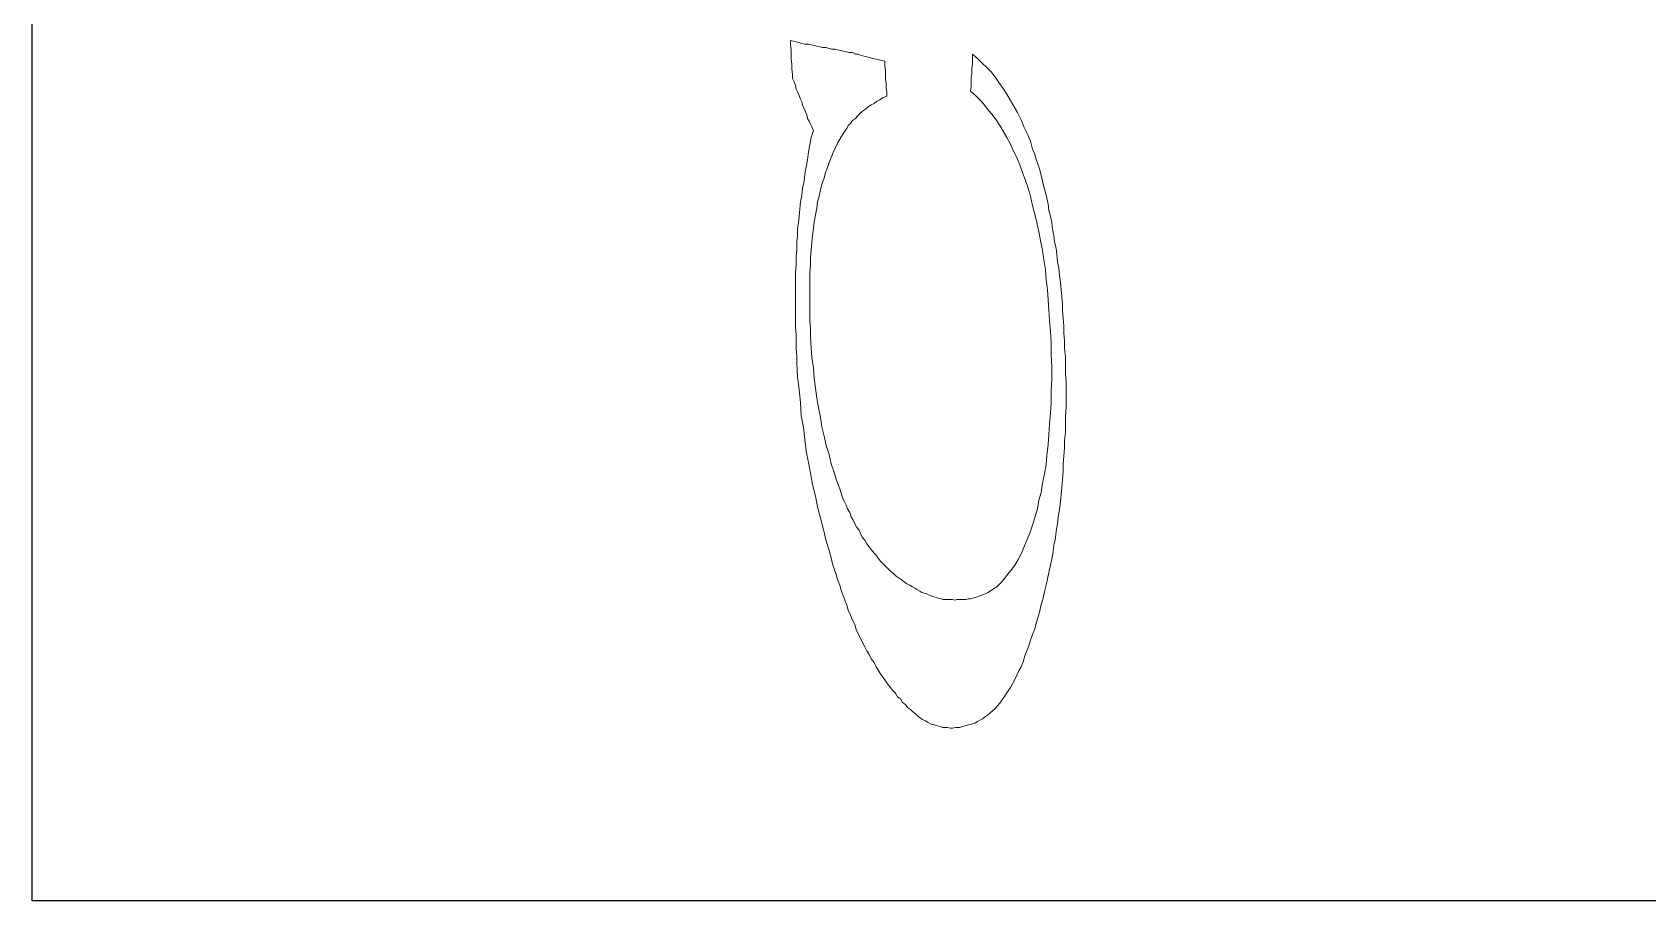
# Model space of a CAD drawing. Header units: millimetres. Extents: x 519 to 9564855, y -810 to 5021775.
# Drawn here: x 9517332 to 9518959, y 4996683 to 4997557 of the extents above; entities that cross this region are included whole.
import ezdxf

# ---------------------------------------------------------------- set-up
doc = ezdxf.new("R2010")
doc.units = ezdxf.units.MM
doc.header["$LTSCALE"] = 2
doc.header["$MEASUREMENT"] = 0
doc.layers.add('SEA_COST', color=4, linetype='Continuous')

msp = doc.modelspace()

# ---------------------------------------------------------------- linework, layer by layer
at = {"color": 4, "linetype": 'ByBlock', "lineweight": 25}
for p, q in [((9517332.24907, 4996682.87212), (9517332.24907, 5005746.04114)), ((9519109.27526, 4996682.87212), (9517332.24907, 4996682.87212))]:
    msp.add_line(p, q, dxfattribs=at)
at = {"layer": 'SEA_COST', "color": 4, "lineweight": 0}
for points in [[(9518095.81212, 4997549.12689), (9518098.68825, 4997548.40786)], [(9518095.81212, 4997544.8127), (9518095.81212, 4997549.12689)], [(9518096.53115, 4997539.77947), (9518095.81212, 4997544.8127)], [(9518096.53115, 4997535.46527), (9518096.53115, 4997539.77947)], [(9518096.53115, 4997530.43204), (9518096.53115, 4997535.46527)], [(9518098.68825, 4997548.40786), (9518101.56439, 4997547.68883)], [(9518101.56439, 4997547.68883), (9518104.44052, 4997546.9698)], [(9518104.44052, 4997546.9698), (9518107.31665, 4997546.25076)], [(9518107.31665, 4997546.25076), (9518110.19278, 4997545.53173)], [(9518110.19278, 4997545.53173), (9518113.78795, 4997545.53173)], [(9518113.78795, 4997545.53173), (9518116.66408, 4997544.8127)], [(9518116.66408, 4997544.8127), (9518119.54021, 4997544.09366)], [(9518119.54021, 4997544.09366), (9518122.41634, 4997543.37463)], [(9518122.41634, 4997543.37463), (9518125.29247, 4997542.6556)], [(9518125.29247, 4997542.6556), (9518128.1686, 4997541.93656)], [(9518128.1686, 4997541.93656), (9518131.76377, 4997541.93656)], [(9518131.76377, 4997541.93656), (9518134.6399, 4997541.21753)], [(9518134.6399, 4997541.21753), (9518137.51603, 4997540.4985)], [(9518137.51603, 4997540.4985), (9518140.39216, 4997540.4985)], [(9518140.39216, 4997540.4985), (9518143.2683, 4997539.77947)], [(9518143.2683, 4997539.77947), (9518146.14443, 4997539.06043)], [(9518146.14443, 4997539.06043), (9518149.02056, 4997538.3414)], [(9518149.02056, 4997538.3414), (9518151.89669, 4997537.62237)], [(9518151.89669, 4997537.62237), (9518154.77282, 4997536.90333)], [(9518154.77282, 4997536.90333), (9518158.36799, 4997536.90333)], [(9518158.36799, 4997536.90333), (9518161.24412, 4997535.46527)], [(9518161.24412, 4997535.46527), (9518164.12025, 4997535.46527)], [(9518164.12025, 4997535.46527), (9518166.99638, 4997534.0272)], [(9518279.16553, 4997535.46527), (9518284.19876, 4997531.15107)], [(9518279.16553, 4997530.43204), (9518279.16553, 4997535.46527)], [(9518097.25019, 4997525.39881), (9518096.53115, 4997530.43204)], [(9518097.25019, 4997520.36558), (9518097.25019, 4997525.39881)], [(9518097.96922, 4997515.33235), (9518097.25019, 4997520.36558)], [(9518166.99638, 4997534.0272), (9518169.87252, 4997533.30817)], [(9518169.87252, 4997533.30817), (9518172.74865, 4997532.58914)], [(9518172.74865, 4997532.58914), (9518175.62478, 4997531.8701)], [(9518175.62478, 4997531.8701), (9518178.50091, 4997531.15107)], [(9518178.50091, 4997531.15107), (9518182.09608, 4997530.43204)], [(9518182.09608, 4997530.43204), (9518184.97221, 4997529.713)], [(9518184.97221, 4997529.713), (9518187.84834, 4997528.99397)], [(9518187.84834, 4997528.99397), (9518190.72447, 4997528.27494)], [(9518190.72447, 4997528.27494), (9518190.72447, 4997523.24171)], [(9518190.72447, 4997523.24171), (9518191.4435, 4997518.92751)], [(9518191.4435, 4997518.92751), (9518191.4435, 4997514.61331)], [(9518278.44649, 4997521.08461), (9518279.16553, 4997526.11784)], [(9518278.44649, 4997516.05138), (9518278.44649, 4997521.08461)], [(9518279.16553, 4997526.11784), (9518279.16553, 4997530.43204)], [(9518284.19876, 4997531.15107), (9518289.23199, 4997526.11784)], [(9518289.23199, 4997526.11784), (9518293.54618, 4997521.80364)], [(9518293.54618, 4997521.80364), (9518297.86038, 4997517.48944)], [(9518097.96922, 4997511.01815), (9518097.96922, 4997515.33235)], [(9518099.40729, 4997507.42298), (9518097.96922, 4997511.01815)], [(9518100.84535, 4997503.82782), (9518099.40729, 4997507.42298)], [(9518101.56439, 4997500.23265), (9518100.84535, 4997503.82782)], [(9518191.4435, 4997514.61331), (9518191.4435, 4997510.29911)], [(9518191.4435, 4997510.29911), (9518192.16254, 4997505.98492)], [(9518192.16254, 4997505.98492), (9518192.16254, 4997501.67072)], [(9518277.00843, 4997498.07555), (9518277.72746, 4997503.10878)], [(9518277.72746, 4997511.73718), (9518278.44649, 4997516.05138)], [(9518277.72746, 4997507.42298), (9518277.72746, 4997511.73718)], [(9518277.72746, 4997503.10878), (9518277.72746, 4997507.42298)], [(9518297.86038, 4997517.48944), (9518302.17458, 4997511.73718)], [(9518302.17458, 4997511.73718), (9518305.76974, 4997506.70395)], [(9518305.76974, 4997506.70395), (9518310.08394, 4997500.95169)], [(9518103.00245, 4997497.35652), (9518101.56439, 4997500.23265)], [(9518104.44052, 4997493.76136), (9518103.00245, 4997497.35652)], [(9518105.87858, 4997490.16619), (9518104.44052, 4997493.76136)], [(9518107.31665, 4997487.29006), (9518105.87858, 4997490.16619)], [(9518108.03568, 4997483.6949), (9518107.31665, 4997487.29006)], [(9518182.81511, 4997488.00909), (9518179.93898, 4997485.85199)], [(9518185.69124, 4997489.44716), (9518182.81511, 4997488.00909)], [(9518189.28641, 4997491.60426), (9518185.69124, 4997489.44716)], [(9518192.88157, 4997493.04232), (9518189.28641, 4997491.60426)], [(9518192.16254, 4997501.67072), (9518192.88157, 4997497.35652)], [(9518192.88157, 4997497.35652), (9518192.88157, 4997493.04232)], [(9518282.04166, 4997493.76136), (9518277.00843, 4997498.07555)], [(9518286.35586, 4997489.44716), (9518282.04166, 4997493.76136)], [(9518290.67005, 4997485.13296), (9518286.35586, 4997489.44716)], [(9518310.08394, 4997500.95169), (9518313.67911, 4997495.19942)], [(9518313.67911, 4997495.19942), (9518317.27427, 4997488.72813)], [(9518317.27427, 4997488.72813), (9518320.86944, 4997482.97586)], [(9518109.47375, 4997480.81876), (9518108.03568, 4997483.6949)], [(9518110.91181, 4997477.2236), (9518109.47375, 4997480.81876)], [(9518112.34988, 4997474.34747), (9518110.91181, 4997477.2236)], [(9518113.06891, 4997470.7523), (9518112.34988, 4997474.34747)], [(9518114.50698, 4997467.87617), (9518113.06891, 4997470.7523)], [(9518161.24412, 4997470.7523), (9518158.36799, 4997468.5952)], [(9518163.40122, 4997472.9094), (9518161.24412, 4997470.7523)], [(9518165.55832, 4997475.78553), (9518163.40122, 4997472.9094)], [(9518168.43445, 4997477.94263), (9518165.55832, 4997475.78553)], [(9518171.31058, 4997480.09973), (9518168.43445, 4997477.94263)], [(9518174.18671, 4997482.25683), (9518171.31058, 4997480.09973)], [(9518177.06285, 4997484.41393), (9518174.18671, 4997482.25683)], [(9518179.93898, 4997485.85199), (9518177.06285, 4997484.41393)], [(9518294.26522, 4997480.09973), (9518290.67005, 4997485.13296)], [(9518298.57942, 4997475.0665), (9518294.26522, 4997480.09973)], [(9518302.89361, 4997469.31424), (9518298.57942, 4997475.0665)], [(9518320.86944, 4997482.97586), (9518324.4646, 4997476.50457)], [(9518324.4646, 4997476.50457), (9518328.05977, 4997469.31424)], [(9518115.94504, 4997465.00004), (9518114.50698, 4997467.87617)], [(9518117.38311, 4997462.12391), (9518115.94504, 4997465.00004)], [(9518116.66408, 4997451.33841), (9518118.82118, 4997458.52874)], [(9518118.82118, 4997458.52874), (9518117.38311, 4997462.12391)], [(9518148.30153, 4997454.21454), (9518145.4254, 4997449.90035)], [(9518150.45863, 4997457.80971), (9518148.30153, 4997454.21454)], [(9518152.61573, 4997460.68584), (9518150.45863, 4997457.80971)], [(9518154.05379, 4997463.56197), (9518152.61573, 4997460.68584)], [(9518156.21089, 4997465.71907), (9518154.05379, 4997463.56197)], [(9518158.36799, 4997468.5952), (9518156.21089, 4997465.71907)], [(9518306.48878, 4997463.56197), (9518302.89361, 4997469.31424)], [(9518310.08394, 4997457.80971), (9518306.48878, 4997463.56197)], [(9518313.67911, 4997451.33841), (9518310.08394, 4997457.80971)], [(9518328.05977, 4997469.31424), (9518330.9359, 4997462.12391)], [(9518330.9359, 4997462.12391), (9518334.53106, 4997454.93358)], [(9518334.53106, 4997454.93358), (9518337.40719, 4997447.74325)], [(9518113.78795, 4997436.95775), (9518115.22601, 4997444.14808)], [(9518115.22601, 4997444.14808), (9518116.66408, 4997451.33841)], [(9518141.1112, 4997441.27195), (9518138.9541, 4997436.23872)], [(9518143.2683, 4997445.58615), (9518141.1112, 4997441.27195)], [(9518145.4254, 4997449.90035), (9518143.2683, 4997445.58615)], [(9518317.27427, 4997444.86712), (9518313.67911, 4997451.33841)], [(9518320.1504, 4997438.39582), (9518317.27427, 4997444.86712)], [(9518323.74557, 4997431.20549), (9518320.1504, 4997438.39582)], [(9518337.40719, 4997447.74325), (9518339.56429, 4997439.83388)], [(9518339.56429, 4997439.83388), (9518341.72139, 4997434.80065)], [(9518110.19278, 4997414.66773), (9518111.63085, 4997421.85806)], [(9518111.63085, 4997421.85806), (9518113.06891, 4997429.04839)], [(9518113.06891, 4997429.04839), (9518113.78795, 4997436.95775)], [(9518134.6399, 4997426.17226), (9518133.20184, 4997421.13903)], [(9518136.797, 4997431.20549), (9518134.6399, 4997426.17226)], [(9518138.9541, 4997436.23872), (9518136.797, 4997431.20549)], [(9518326.6217, 4997424.01516), (9518323.74557, 4997431.20549)], [(9518329.49783, 4997416.1058), (9518326.6217, 4997424.01516)], [(9518341.72139, 4997434.80065), (9518343.15946, 4997429.76742)], [(9518343.15946, 4997429.76742), (9518345.31656, 4997424.01516)], [(9518345.31656, 4997424.01516), (9518346.75462, 4997418.98193)], [(9518108.03568, 4997400.28707), (9518109.47375, 4997407.4774)], [(9518109.47375, 4997407.4774), (9518110.19278, 4997414.66773)], [(9518129.60667, 4997410.35353), (9518127.44957, 4997404.60127)], [(9518131.04474, 4997416.1058), (9518129.60667, 4997410.35353)], [(9518133.20184, 4997421.13903), (9518131.04474, 4997416.1058)], [(9518332.37396, 4997408.19643), (9518329.49783, 4997416.1058)], [(9518335.2501, 4997400.28707), (9518332.37396, 4997408.19643)], [(9518346.75462, 4997418.98193), (9518348.19269, 4997413.22967)], [(9518348.19269, 4997413.22967), (9518349.63076, 4997407.4774)], [(9518349.63076, 4997407.4774), (9518351.06882, 4997401.72514)], [(9518105.87858, 4997386.62545), (9518107.31665, 4997393.09674)], [(9518107.31665, 4997393.09674), (9518108.03568, 4997400.28707)], [(9518124.57344, 4997392.37771), (9518123.13537, 4997386.62545)], [(9518126.01151, 4997398.84901), (9518124.57344, 4997392.37771)], [(9518127.44957, 4997404.60127), (9518126.01151, 4997398.84901)], [(9518337.40719, 4997392.37771), (9518335.2501, 4997400.28707)], [(9518339.56429, 4997383.03028), (9518337.40719, 4997392.37771)], [(9518351.06882, 4997401.72514), (9518352.50689, 4997395.97287)], [(9518352.50689, 4997395.97287), (9518353.94495, 4997390.22061)], [(9518353.94495, 4997390.22061), (9518355.38302, 4997384.46835)], [(9518104.44052, 4997372.24479), (9518105.15955, 4997379.43512)], [(9518105.15955, 4997379.43512), (9518105.87858, 4997386.62545)], [(9518120.97828, 4997373.68285), (9518119.54021, 4997366.49252)], [(9518122.41634, 4997380.15415), (9518120.97828, 4997373.68285)], [(9518123.13537, 4997386.62545), (9518122.41634, 4997380.15415)], [(9518341.72139, 4997374.40189), (9518339.56429, 4997383.03028)], [(9518343.87849, 4997365.77349), (9518341.72139, 4997374.40189)], [(9518355.38302, 4997384.46835), (9518356.10205, 4997377.99705)], [(9518356.10205, 4997377.99705), (9518357.54012, 4997372.24479)], [(9518103.00245, 4997359.30219), (9518103.72148, 4997365.77349)], [(9518103.00245, 4997352.8309), (9518103.00245, 4997359.30219)], [(9518103.72148, 4997365.77349), (9518104.44052, 4997372.24479)], [(9518118.82118, 4997360.02123), (9518118.10214, 4997352.8309)], [(9518119.54021, 4997366.49252), (9518118.82118, 4997360.02123)], [(9518346.03559, 4997356.42606), (9518343.87849, 4997365.77349)], [(9518347.47366, 4997347.79767), (9518346.03559, 4997356.42606)], [(9518357.54012, 4997372.24479), (9518358.97818, 4997365.77349)], [(9518358.97818, 4997365.77349), (9518359.69722, 4997359.30219)], [(9518359.69722, 4997359.30219), (9518361.13528, 4997352.8309)], [(9518102.28342, 4997346.3596), (9518103.00245, 4997352.8309)], [(9518102.28342, 4997338.45024), (9518102.28342, 4997346.3596)], [(9518117.38311, 4997345.64057), (9518116.66408, 4997338.45024)], [(9518118.10214, 4997352.8309), (9518117.38311, 4997345.64057)], [(9518349.63076, 4997337.73121), (9518347.47366, 4997347.79767)], [(9518361.13528, 4997352.8309), (9518361.85432, 4997346.3596)], [(9518361.85432, 4997346.3596), (9518363.29238, 4997339.8883)], [(9518101.56439, 4997331.25991), (9518102.28342, 4997338.45024)], [(9518101.56439, 4997323.35055), (9518101.56439, 4997331.25991)], [(9518116.66408, 4997338.45024), (9518115.94504, 4997330.54088)], [(9518115.94504, 4997330.54088), (9518115.94504, 4997323.35055)], [(9518351.06882, 4997328.38378), (9518349.63076, 4997337.73121)], [(9518352.50689, 4997318.31732), (9518351.06882, 4997328.38378)], [(9518363.29238, 4997339.8883), (9518364.01141, 4997333.41701)], [(9518364.01141, 4997333.41701), (9518364.73045, 4997326.22668)], [(9518364.73045, 4997326.22668), (9518366.16851, 4997319.75538)], [(9518100.84535, 4997315.44118), (9518101.56439, 4997323.35055)], [(9518100.84535, 4997307.53182), (9518100.84535, 4997315.44118)], [(9518100.84535, 4997299.62246), (9518100.84535, 4997307.53182)], [(9518115.94504, 4997323.35055), (9518115.22601, 4997315.44118)], [(9518115.22601, 4997315.44118), (9518115.22601, 4997307.53182)], [(9518115.22601, 4997307.53182), (9518115.22601, 4997299.62246)], [(9518353.22592, 4997308.25085), (9518352.50689, 4997318.31732)], [(9518354.66399, 4997298.18439), (9518353.22592, 4997308.25085)], [(9518366.16851, 4997319.75538), (9518366.88755, 4997312.56505)], [(9518366.88755, 4997312.56505), (9518367.60658, 4997305.37472)], [(9518100.84535, 4997291.7131), (9518100.84535, 4997299.62246)], [(9518100.84535, 4997283.80373), (9518100.84535, 4997291.7131)], [(9518115.22601, 4997299.62246), (9518115.22601, 4997291.7131)], [(9518115.22601, 4997291.7131), (9518115.22601, 4997283.80373)], [(9518355.38302, 4997288.11793), (9518354.66399, 4997298.18439)], [(9518367.60658, 4997305.37472), (9518368.32561, 4997298.18439)], [(9518368.32561, 4997298.18439), (9518369.04464, 4997290.99406)], [(9518100.84535, 4997275.89437), (9518100.84535, 4997283.80373)], [(9518100.84535, 4997268.70404), (9518100.84535, 4997275.89437)], [(9518115.22601, 4997283.80373), (9518115.22601, 4997275.17534)], [(9518115.22601, 4997275.17534), (9518115.22601, 4997267.26598)], [(9518356.10205, 4997278.05147), (9518355.38302, 4997288.11793)], [(9518356.82108, 4997267.26598), (9518356.10205, 4997278.05147)], [(9518369.04464, 4997290.99406), (9518369.76368, 4997283.80373)], [(9518369.76368, 4997283.80373), (9518369.76368, 4997276.6134)], [(9518369.76368, 4997276.6134), (9518370.48271, 4997269.42307)], [(9518100.84535, 4997260.79468), (9518100.84535, 4997268.70404)], [(9518101.56439, 4997252.88532), (9518100.84535, 4997260.79468)], [(9518115.22601, 4997267.26598), (9518115.94504, 4997258.63758)], [(9518115.94504, 4997258.63758), (9518115.94504, 4997250.72822)], [(9518357.54012, 4997256.48048), (9518356.82108, 4997267.26598)], [(9518370.48271, 4997269.42307), (9518371.20174, 4997261.51371)], [(9518371.20174, 4997261.51371), (9518371.20174, 4997254.32338)], [(9518101.56439, 4997245.69499), (9518101.56439, 4997252.88532)], [(9518101.56439, 4997238.50466), (9518101.56439, 4997245.69499)], [(9518115.94504, 4997250.72822), (9518116.66408, 4997239.94272)], [(9518358.25915, 4997244.97595), (9518357.54012, 4997256.48048)], [(9518358.25915, 4997232.75239), (9518358.25915, 4997244.97595)], [(9518371.20174, 4997254.32338), (9518371.92078, 4997246.41402)], [(9518371.92078, 4997246.41402), (9518371.92078, 4997238.50466)], [(9518102.28342, 4997231.31433), (9518101.56439, 4997238.50466)], [(9518102.28342, 4997224.124), (9518102.28342, 4997231.31433)], [(9518116.66408, 4997239.94272), (9518117.38311, 4997229.87626)], [(9518117.38311, 4997229.87626), (9518118.82118, 4997219.09077)], [(9518358.97818, 4997220.52883), (9518358.25915, 4997232.75239)], [(9518371.92078, 4997238.50466), (9518372.63981, 4997230.59529)], [(9518372.63981, 4997230.59529), (9518372.63981, 4997221.9669)], [(9518103.00245, 4997210.46237), (9518102.28342, 4997224.124)], [(9518104.44052, 4997197.51978), (9518103.00245, 4997210.46237)], [(9518118.82118, 4997219.09077), (9518119.54021, 4997209.02431)], [(9518358.97818, 4997208.30527), (9518358.97818, 4997220.52883)], [(9518372.63981, 4997221.9669), (9518372.63981, 4997213.3385)], [(9518372.63981, 4997213.3385), (9518373.35884, 4997204.71011)], [(9518105.87858, 4997184.57719), (9518104.44052, 4997197.51978)], [(9518119.54021, 4997209.02431), (9518120.97828, 4997198.95784)], [(9518120.97828, 4997198.95784), (9518122.41634, 4997188.89138)], [(9518358.25915, 4997196.08171), (9518358.97818, 4997208.30527)], [(9518358.25915, 4997184.57719), (9518358.25915, 4997196.08171)], [(9518373.35884, 4997204.71011), (9518373.35884, 4997196.08171)], [(9518373.35884, 4997196.08171), (9518373.35884, 4997187.45332)], [(9518106.59762, 4997171.63459), (9518105.87858, 4997184.57719)], [(9518122.41634, 4997188.89138), (9518123.85441, 4997179.54395)], [(9518123.85441, 4997179.54395), (9518126.01151, 4997169.47749)], [(9518357.54012, 4997173.79169), (9518358.25915, 4997184.57719)], [(9518373.35884, 4997179.54395), (9518372.63981, 4997170.91556)], [(9518373.35884, 4997187.45332), (9518373.35884, 4997179.54395)], [(9518108.75471, 4997159.41103), (9518106.59762, 4997171.63459)], [(9518126.01151, 4997169.47749), (9518127.44957, 4997160.13006)], [(9518356.10205, 4997152.2207), (9518356.82108, 4997163.0062)], [(9518356.82108, 4997163.0062), (9518357.54012, 4997173.79169)], [(9518372.63981, 4997170.91556), (9518372.63981, 4997163.0062)], [(9518372.63981, 4997163.0062), (9518372.63981, 4997154.3778)], [(9518110.19278, 4997147.18747), (9518108.75471, 4997159.41103)], [(9518111.63085, 4997135.68294), (9518110.19278, 4997147.18747)], [(9518127.44957, 4997160.13006), (9518129.60667, 4997150.78264)], [(9518129.60667, 4997150.78264), (9518131.76377, 4997141.43521)], [(9518355.38302, 4997142.15424), (9518356.10205, 4997152.2207)], [(9518372.63981, 4997154.3778), (9518371.92078, 4997146.46844)], [(9518371.92078, 4997146.46844), (9518371.92078, 4997138.55908)], [(9518113.78795, 4997124.17842), (9518111.63085, 4997135.68294)], [(9518131.76377, 4997141.43521), (9518134.6399, 4997132.08778)], [(9518134.6399, 4997132.08778), (9518136.797, 4997122.74035)], [(9518353.22592, 4997122.02132), (9518353.94495, 4997131.36875)], [(9518353.94495, 4997131.36875), (9518355.38302, 4997142.15424)], [(9518371.20174, 4997130.64971), (9518370.48271, 4997122.74035)], [(9518371.92078, 4997138.55908), (9518371.20174, 4997130.64971)], [(9518115.94504, 4997113.39292), (9518113.78795, 4997124.17842)], [(9518118.10214, 4997101.8884), (9518115.94504, 4997113.39292)], [(9518136.797, 4997122.74035), (9518139.67313, 4997114.11196)], [(9518139.67313, 4997114.11196), (9518142.54926, 4997105.48356)], [(9518349.63076, 4997103.32646), (9518351.78785, 4997112.67389)], [(9518351.78785, 4997112.67389), (9518353.22592, 4997122.02132)], [(9518370.48271, 4997114.83099), (9518369.76368, 4997106.92163)], [(9518370.48271, 4997122.74035), (9518370.48271, 4997114.83099)], [(9518120.97828, 4997090.38387), (9518118.10214, 4997101.8884)], [(9518142.54926, 4997105.48356), (9518145.4254, 4997097.5742)], [(9518145.4254, 4997097.5742), (9518146.86346, 4997093.26)], [(9518348.19269, 4997093.97903), (9518349.63076, 4997103.32646)], [(9518369.04464, 4997099.01226), (9518368.32561, 4997091.82193)], [(9518369.76368, 4997106.92163), (9518369.04464, 4997099.01226)], [(9518123.13537, 4997079.59837), (9518120.97828, 4997090.38387)], [(9518146.86346, 4997093.26), (9518148.30153, 4997088.9458)], [(9518148.30153, 4997088.9458), (9518149.73959, 4997085.35064)], [(9518149.73959, 4997085.35064), (9518151.89669, 4997081.03644)], [(9518151.89669, 4997081.03644), (9518153.33476, 4997077.44127)], [(9518344.59752, 4997077.44127), (9518346.03559, 4997086.06967)], [(9518346.03559, 4997086.06967), (9518348.19269, 4997093.97903)], [(9518367.60658, 4997084.6316), (9518366.88755, 4997076.72224)], [(9518368.32561, 4997091.82193), (9518367.60658, 4997084.6316)], [(9518126.01151, 4997068.09385), (9518123.13537, 4997079.59837)], [(9518128.88764, 4997056.58932), (9518126.01151, 4997068.09385)], [(9518153.33476, 4997077.44127), (9518155.49186, 4997073.84611)], [(9518155.49186, 4997073.84611), (9518156.92992, 4997069.53191)], [(9518156.92992, 4997069.53191), (9518159.08702, 4997065.93675)], [(9518159.08702, 4997065.93675), (9518160.52509, 4997062.34158)], [(9518339.56429, 4997060.90352), (9518341.72139, 4997068.81288)], [(9518341.72139, 4997068.81288), (9518344.59752, 4997077.44127)], [(9518365.44948, 4997069.53191), (9518364.73045, 4997062.34158)], [(9518366.88755, 4997076.72224), (9518365.44948, 4997069.53191)], [(9518131.76377, 4997045.08479), (9518128.88764, 4997056.58932)], [(9518160.52509, 4997062.34158), (9518162.68219, 4997058.74642)], [(9518162.68219, 4997058.74642), (9518164.83929, 4997055.87029)], [(9518164.83929, 4997055.87029), (9518166.27735, 4997052.27512)], [(9518166.27735, 4997052.27512), (9518168.43445, 4997048.67996)], [(9518168.43445, 4997048.67996), (9518170.59155, 4997045.80382)], [(9518333.81203, 4997045.80382), (9518336.68816, 4997052.99415)], [(9518336.68816, 4997052.99415), (9518339.56429, 4997060.90352)], [(9518362.57335, 4997047.96092), (9518361.13528, 4997040.77059)], [(9518363.29238, 4997055.15125), (9518362.57335, 4997047.96092)], [(9518364.73045, 4997062.34158), (9518363.29238, 4997055.15125)], [(9518135.35893, 4997033.58026), (9518131.76377, 4997045.08479)], [(9518136.797, 4997027.828), (9518135.35893, 4997033.58026)], [(9518170.59155, 4997045.80382), (9518172.74865, 4997042.20866)], [(9518172.74865, 4997042.20866), (9518174.90575, 4997039.33253)], [(9518174.90575, 4997039.33253), (9518177.06285, 4997036.4564)], [(9518177.06285, 4997036.4564), (9518179.93898, 4997032.86123)], [(9518179.93898, 4997032.86123), (9518182.09608, 4997030.70413)], [(9518325.18363, 4997026.38994), (9518328.05977, 4997032.1422)], [(9518328.05977, 4997032.1422), (9518330.9359, 4997038.6135)], [(9518330.9359, 4997038.6135), (9518333.81203, 4997045.80382)], [(9518360.41625, 4997034.2993), (9518358.97818, 4997027.10897)], [(9518361.13528, 4997040.77059), (9518360.41625, 4997034.2993)], [(9518138.23507, 4997022.07574), (9518136.797, 4997027.828)], [(9518139.67313, 4997017.04251), (9518138.23507, 4997022.07574)], [(9518141.83023, 4997011.29024), (9518139.67313, 4997017.04251)], [(9518182.09608, 4997030.70413), (9518184.25318, 4997027.828)], [(9518184.25318, 4997027.828), (9518186.41027, 4997024.95187)], [(9518186.41027, 4997024.95187), (9518189.28641, 4997022.07574)], [(9518189.28641, 4997022.07574), (9518191.4435, 4997019.91864)], [(9518191.4435, 4997019.91864), (9518194.31964, 4997017.04251)], [(9518194.31964, 4997017.04251), (9518196.47674, 4997014.88541)], [(9518196.47674, 4997014.88541), (9518199.35287, 4997012.72831)], [(9518314.39814, 4997011.29024), (9518317.99331, 4997015.60444)], [(9518317.99331, 4997015.60444), (9518321.58847, 4997020.63767)], [(9518321.58847, 4997020.63767), (9518325.18363, 4997026.38994)], [(9518357.54012, 4997020.63767), (9518356.10205, 4997013.44734)], [(9518358.97818, 4997027.10897), (9518357.54012, 4997020.63767)], [(9518143.2683, 4997006.25701), (9518141.83023, 4997011.29024)], [(9518145.4254, 4997000.50475), (9518143.2683, 4997006.25701)], [(9518146.86346, 4996995.47152), (9518145.4254, 4997000.50475)], [(9518199.35287, 4997012.72831), (9518202.229, 4997009.85218)], [(9518202.229, 4997009.85218), (9518205.10513, 4997007.69508)], [(9518205.10513, 4997007.69508), (9518207.26223, 4997006.25701)], [(9518207.26223, 4997006.25701), (9518210.13836, 4997004.09991)], [(9518210.13836, 4997004.09991), (9518213.01449, 4997001.94281)], [(9518213.01449, 4997001.94281), (9518215.89063, 4997000.50475)], [(9518215.89063, 4997000.50475), (9518218.76676, 4996999.06668)], [(9518218.76676, 4996999.06668), (9518220.92386, 4996997.62862)], [(9518299.29845, 4996996.19055), (9518303.61265, 4996999.06668)], [(9518303.61265, 4996999.06668), (9518307.20781, 4997002.66185)], [(9518307.20781, 4997002.66185), (9518310.80298, 4997006.25701)], [(9518310.80298, 4997006.25701), (9518314.39814, 4997011.29024)], [(9518353.22592, 4997000.50475), (9518351.78785, 4996994.03345)], [(9518354.66399, 4997006.97605), (9518353.22592, 4997000.50475)], [(9518356.10205, 4997013.44734), (9518354.66399, 4997006.97605)], [(9518149.02056, 4996989.71925), (9518146.86346, 4996995.47152)], [(9518150.45863, 4996985.40506), (9518149.02056, 4996989.71925)], [(9518152.61573, 4996980.37183), (9518150.45863, 4996985.40506)], [(9518220.92386, 4996997.62862), (9518223.08095, 4996996.19055)], [(9518223.08095, 4996996.19055), (9518225.95709, 4996994.75248)], [(9518225.95709, 4996994.75248), (9518228.11419, 4996993.31442)], [(9518228.11419, 4996993.31442), (9518230.27128, 4996992.59539)], [(9518230.27128, 4996992.59539), (9518233.14742, 4996991.87635)], [(9518233.14742, 4996991.87635), (9518235.30452, 4996990.43829)], [(9518235.30452, 4996990.43829), (9518237.46161, 4996989.71925)], [(9518237.46161, 4996989.71925), (9518240.33775, 4996989.00022)], [(9518240.33775, 4996989.00022), (9518242.49484, 4996988.28119)], [(9518242.49484, 4996988.28119), (9518244.65194, 4996987.56216)], [(9518244.65194, 4996987.56216), (9518247.52808, 4996986.84312)], [(9518247.52808, 4996986.84312), (9518249.68517, 4996986.12409)], [(9518249.68517, 4996986.12409), (9518251.84227, 4996986.12409)], [(9518251.84227, 4996986.12409), (9518253.99937, 4996986.12409)], [(9518253.99937, 4996986.12409), (9518256.15647, 4996986.12409)], [(9518256.15647, 4996986.12409), (9518259.0326, 4996986.12409)], [(9518259.0326, 4996986.12409), (9518261.1897, 4996985.40506)], [(9518261.1897, 4996985.40506), (9518263.3468, 4996986.12409)], [(9518263.3468, 4996986.12409), (9518265.5039, 4996986.12409)], [(9518265.5039, 4996986.12409), (9518268.38003, 4996986.12409)], [(9518268.38003, 4996986.12409), (9518270.53713, 4996986.12409)], [(9518270.53713, 4996986.12409), (9518272.69423, 4996986.12409)], [(9518272.69423, 4996986.12409), (9518274.85133, 4996986.84312)], [(9518274.85133, 4996986.84312), (9518277.00843, 4996986.84312)], [(9518277.00843, 4996986.84312), (9518279.16553, 4996987.56216)], [(9518279.16553, 4996987.56216), (9518282.04166, 4996988.28119)], [(9518282.04166, 4996988.28119), (9518284.19876, 4996989.00022)], [(9518284.19876, 4996989.00022), (9518286.35586, 4996989.71925)], [(9518286.35586, 4996989.71925), (9518288.51295, 4996990.43829)], [(9518288.51295, 4996990.43829), (9518290.67005, 4996991.15732)], [(9518290.67005, 4996991.15732), (9518294.98425, 4996993.31442)], [(9518294.98425, 4996993.31442), (9518299.29845, 4996996.19055)], [(9518350.34979, 4996987.56216), (9518348.19269, 4996981.09086)], [(9518351.78785, 4996994.03345), (9518350.34979, 4996987.56216)], [(9518154.05379, 4996975.3386), (9518152.61573, 4996980.37183)], [(9518156.21089, 4996970.30536), (9518154.05379, 4996975.3386)], [(9518158.36799, 4996965.27213), (9518156.21089, 4996970.30536)], [(9518345.31656, 4996968.8673), (9518343.15946, 4996962.396)], [(9518346.75462, 4996974.61956), (9518345.31656, 4996968.8673)], [(9518348.19269, 4996981.09086), (9518346.75462, 4996974.61956)], [(9518160.52509, 4996960.95794), (9518158.36799, 4996965.27213)], [(9518161.96315, 4996955.92471), (9518160.52509, 4996960.95794)], [(9518164.12025, 4996951.61051), (9518161.96315, 4996955.92471)], [(9518166.27735, 4996947.29631), (9518164.12025, 4996951.61051)], [(9518339.56429, 4996950.89147), (9518337.40719, 4996945.13921)], [(9518341.72139, 4996956.64374), (9518339.56429, 4996950.89147)], [(9518343.15946, 4996962.396), (9518341.72139, 4996956.64374)], [(9518168.43445, 4996942.98211), (9518166.27735, 4996947.29631)], [(9518170.59155, 4996938.66791), (9518168.43445, 4996942.98211)], [(9518172.74865, 4996934.35372), (9518170.59155, 4996938.66791)], [(9518174.90575, 4996930.75855), (9518172.74865, 4996934.35372)], [(9518333.81203, 4996934.35372), (9518331.65493, 4996929.32049)], [(9518335.96913, 4996939.38695), (9518333.81203, 4996934.35372)], [(9518337.40719, 4996945.13921), (9518335.96913, 4996939.38695)], [(9518177.06285, 4996926.44435), (9518174.90575, 4996930.75855)], [(9518179.93898, 4996922.84919), (9518177.06285, 4996926.44435)], [(9518182.09608, 4996918.53499), (9518179.93898, 4996922.84919)], [(9518184.25318, 4996914.93983), (9518182.09608, 4996918.53499)], [(9518328.05977, 4996918.53499), (9518325.90267, 4996914.22079)], [(9518330.21687, 4996923.56822), (9518328.05977, 4996918.53499)], [(9518331.65493, 4996929.32049), (9518330.21687, 4996923.56822)], [(9518186.41027, 4996911.34466), (9518184.25318, 4996914.93983)], [(9518189.28641, 4996907.7495), (9518186.41027, 4996911.34466)], [(9518191.4435, 4996904.15433), (9518189.28641, 4996907.7495)], [(9518193.6006, 4996901.2782), (9518191.4435, 4996904.15433)], [(9518196.47674, 4996897.68304), (9518193.6006, 4996901.2782)], [(9518319.43137, 4996901.2782), (9518317.27427, 4996897.68304)], [(9518321.58847, 4996905.5924), (9518319.43137, 4996901.2782)], [(9518323.74557, 4996909.9066), (9518321.58847, 4996905.5924)], [(9518325.90267, 4996914.22079), (9518323.74557, 4996909.9066)], [(9518198.63383, 4996894.8069), (9518196.47674, 4996897.68304)], [(9518201.50997, 4996891.93077), (9518198.63383, 4996894.8069)], [(9518203.66707, 4996888.33561), (9518201.50997, 4996891.93077)], [(9518206.5432, 4996886.17851), (9518203.66707, 4996888.33561)], [(9518208.7003, 4996882.58334), (9518206.5432, 4996886.17851)], [(9518308.64588, 4996884.74044), (9518306.48878, 4996881.86431)], [(9518310.80298, 4996887.61657), (9518308.64588, 4996884.74044)], [(9518312.96007, 4996891.21174), (9518310.80298, 4996887.61657)], [(9518315.11717, 4996894.08787), (9518312.96007, 4996891.21174)], [(9518317.27427, 4996897.68304), (9518315.11717, 4996894.08787)], [(9518211.57643, 4996880.42624), (9518208.7003, 4996882.58334)], [(9518213.73353, 4996877.55011), (9518211.57643, 4996880.42624)], [(9518216.60966, 4996875.39301), (9518213.73353, 4996877.55011)], [(9518218.76676, 4996873.23592), (9518216.60966, 4996875.39301)], [(9518221.64289, 4996871.07882), (9518218.76676, 4996873.23592)], [(9518223.79999, 4996868.92172), (9518221.64289, 4996871.07882)], [(9518226.67612, 4996866.76462), (9518223.79999, 4996868.92172)], [(9518292.10812, 4996868.20268), (9518289.23199, 4996866.04559)], [(9518294.26522, 4996869.64075), (9518292.10812, 4996868.20268)], [(9518296.42232, 4996871.79785), (9518294.26522, 4996869.64075)], [(9518299.29845, 4996873.95495), (9518296.42232, 4996871.79785)], [(9518301.45555, 4996876.11205), (9518299.29845, 4996873.95495)], [(9518304.33168, 4996878.98818), (9518301.45555, 4996876.11205)], [(9518306.48878, 4996881.86431), (9518304.33168, 4996878.98818)], [(9518228.83322, 4996865.32655), (9518226.67612, 4996866.76462)], [(9518231.70935, 4996863.88849), (9518228.83322, 4996865.32655)], [(9518234.58548, 4996862.45042), (9518231.70935, 4996863.88849)], [(9518236.74258, 4996861.01236), (9518234.58548, 4996862.45042)], [(9518238.89968, 4996860.29332), (9518236.74258, 4996861.01236)], [(9518241.77581, 4996859.57429), (9518238.89968, 4996860.29332)], [(9518243.93291, 4996858.85526), (9518241.77581, 4996859.57429)], [(9518246.80904, 4996858.13622), (9518243.93291, 4996858.85526)], [(9518248.96614, 4996857.41719), (9518246.80904, 4996858.13622)], [(9518251.84227, 4996857.41719), (9518248.96614, 4996857.41719)], [(9518253.99937, 4996857.41719), (9518251.84227, 4996857.41719)], [(9518256.8755, 4996856.69816), (9518253.99937, 4996857.41719)], [(9518259.0326, 4996856.69816), (9518256.8755, 4996856.69816)], [(9518261.90873, 4996857.41719), (9518259.0326, 4996856.69816)], [(9518264.06583, 4996857.41719), (9518261.90873, 4996857.41719)], [(9518266.22293, 4996857.41719), (9518264.06583, 4996857.41719)], [(9518269.09906, 4996858.13622), (9518266.22293, 4996857.41719)], [(9518271.25616, 4996858.85526), (9518269.09906, 4996858.13622)], [(9518274.13229, 4996859.57429), (9518271.25616, 4996858.85526)], [(9518276.28939, 4996860.29332), (9518274.13229, 4996859.57429)], [(9518279.16553, 4996861.01236), (9518276.28939, 4996860.29332)], [(9518281.32262, 4996861.73139), (9518279.16553, 4996861.01236)], [(9518284.19876, 4996863.16945), (9518281.32262, 4996861.73139)], [(9518286.35586, 4996864.60752), (9518284.19876, 4996863.16945)], [(9518289.23199, 4996866.04559), (9518286.35586, 4996864.60752)]]:
    msp.add_lwpolyline(points, dxfattribs=at)

doc.saveas('drawing.dxf')
